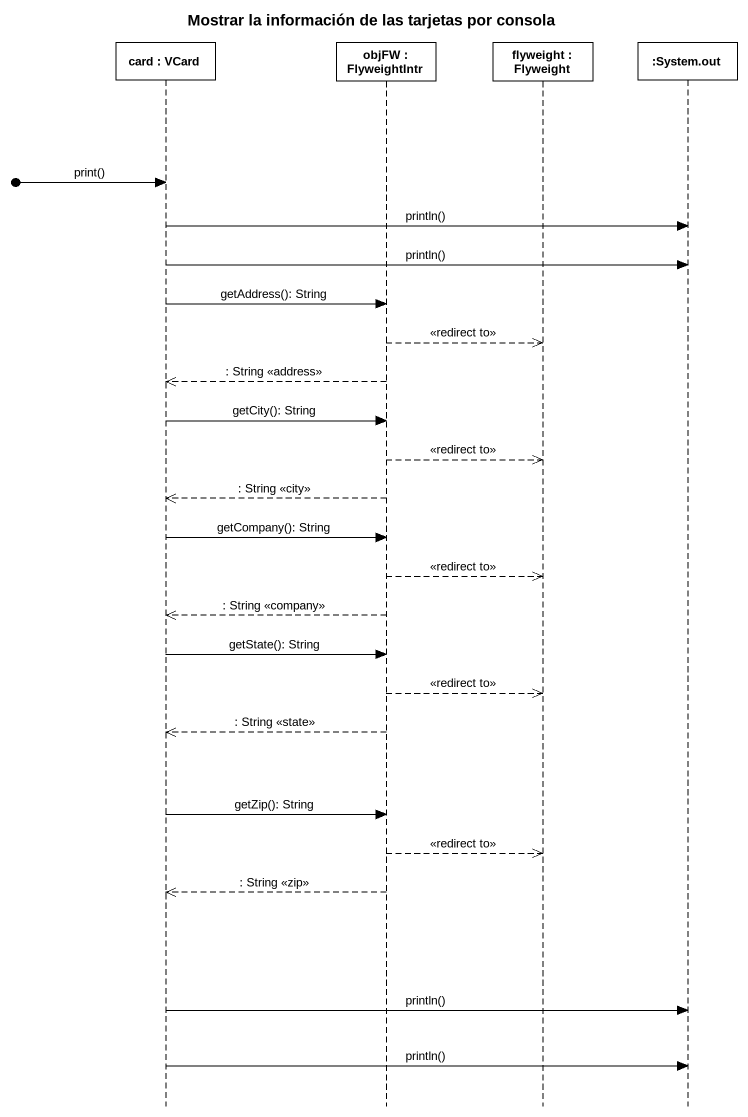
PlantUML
@startuml
title Mostrar la información de las tarjetas por consola
hide footbox
participant "card : VCard" as card_
participant "objFW : FlyweightIntr" as objFW
participant "flyweight : Flyweight" as flyweight
participant ":System.out" as System_out

[o-> card_ : print()
card_ -> System_out : println()
card_ -> System_out : println()
card_ -> objFW : getAddress(): String
objFW -->> flyweight : <<redirect to>>
objFW -->> card_ : : String <<address>>
card_ -> objFW : getCity(): String
objFW -->> flyweight : <<redirect to>>
objFW -->> card_ : : String <<city>>
card_ -> objFW : getCompany(): String
objFW -->> flyweight : <<redirect to>>
objFW -->> card_ : : String <<company>>
card_ -> objFW : getState(): String
objFW -->> flyweight : <<redirect to>>
objFW -->> card_ : : String <<state>>
card_ -> objFW : getZip(): String
objFW -->> flyweight : <<redirect to>>
objFW -->> card_ : : String <<zip>>
card_ -> System_out : println()
card_ -> System_out : println()
@enduml
